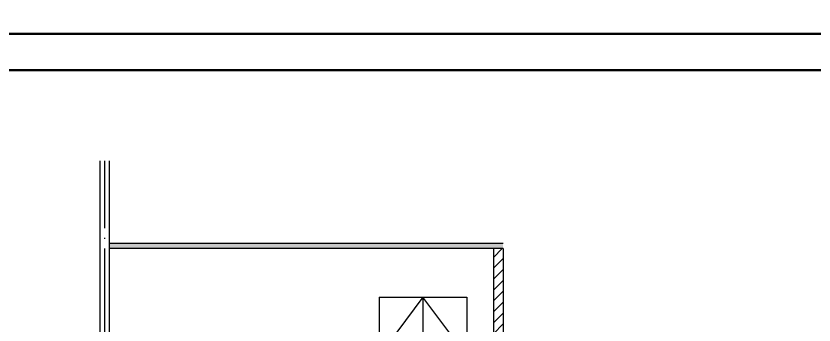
# Model space of a CAD drawing. Extents: x -518586 to 1253874, y -62343 to 661177.
# Drawn here: x 1133537 to 1166387, y 14814 to 27540 of the extents above; entities that cross this region are included whole.
import ezdxf

# ---------------------------------------------------------------- set-up
doc = ezdxf.new("R2010")
doc.units = 0
doc.header["$LTSCALE"] = 1000
doc.header["$MEASUREMENT"] = 0
doc.linetypes.add('DOTE', pattern=[2.42, 2, -0.2, 0.02, -0.2])
for name, color, linetype in [('DOTE', 9, 'DOTE'), ('WALL', 6, 'Continuous'), ('图框', 7, 'Continuous'), ('尺寸线', 3, 'Continuous'), ('路', 150, 'Continuous')]:
    doc.layers.add(name, color=color, linetype=linetype)

# ---------------------------------------------------------------- blocks, each defined once
blk = doc.blocks.new('0174')
at = {"layer": 'WALL'}
h = blk.add_hatch(dxfattribs=at)
h.set_pattern_fill('ANSI31', color=0, scale=99.9999, style=0)
h.set_pattern_definition([(45, (-3124.61, 0.0002), (-112.25309, 112.25309), [])])
h.paths.add_polyline_path([(1145291, 19773), (1145091, 19773), (1145091, 16373), (1145291, 16373)])
at = {"layer": '尺寸线'}
blk.add_hatch(color=0, dxfattribs=at).paths.add_polyline_path([(1145291, 19773), (1145291, 19873), (1137192, 19873), (1137192, 19773)])
at = {"layer": 'DOTE', "color": 251}
blk.add_line((1137092, 8094), (1137092, 21580), dxfattribs=at)
at = {"layer": 'WALL', "color": 0}
for p, q in [((1136992, 21580), (1136992, 8573)), ((1145091, 19773), (1145091, 8573)), ((1145291, 19773), (1145291, 8573))]:
    blk.add_line(p, q, dxfattribs=at)
at = {"layer": '尺寸线', "color": 0}
for p, q in [((1137192, 12173), (1137192, 21580)), ((1137192, 12173), (1137192, 21580)), ((1145291, 19873), (1137192, 19873)), ((1145291, 19773), (1137192, 19773))]:
    blk.add_line(p, q, dxfattribs=at)
at = {"layer": '路', "color": 8}
for p, q in [((1142741, 18773), (1142741, 16373)), ((1142741, 18773), (1144541, 18773)), ((1143641, 18773), (1142741, 17573)), ((1143641, 18773), (1143641, 16373)), ((1144541, 17573), (1143641, 18773)), ((1144541, 18773), (1144541, 16373))]:
    blk.add_line(p, q, dxfattribs=at)

msp = doc.modelspace()

# ---------------------------------------------------------------- linework, layer by layer
at = {"layer": '图框', "color": 4, "const_width": 98.6}
for points in [[(1096175, 26807), (1253825, 26807), (1253825, 115907), (1096175, 115907)], [(1096175, -62293), (1253825, -62293), (1253825, 26807), (1096175, 26807)], [(1099925, -60793), (1252325, -60793), (1252325, 25307), (1099925, 25307)]]:
    msp.add_lwpolyline(points, close=True, dxfattribs=at)

# ---------------------------------------------------------------- block references
at = {"layer": '尺寸线', "color": 0, "xscale": 2, "yscale": 2, "zscale": 2}
msp.add_blockref('0174', (-1136992, -21580), dxfattribs=at)

doc.saveas('drawing.dxf')
